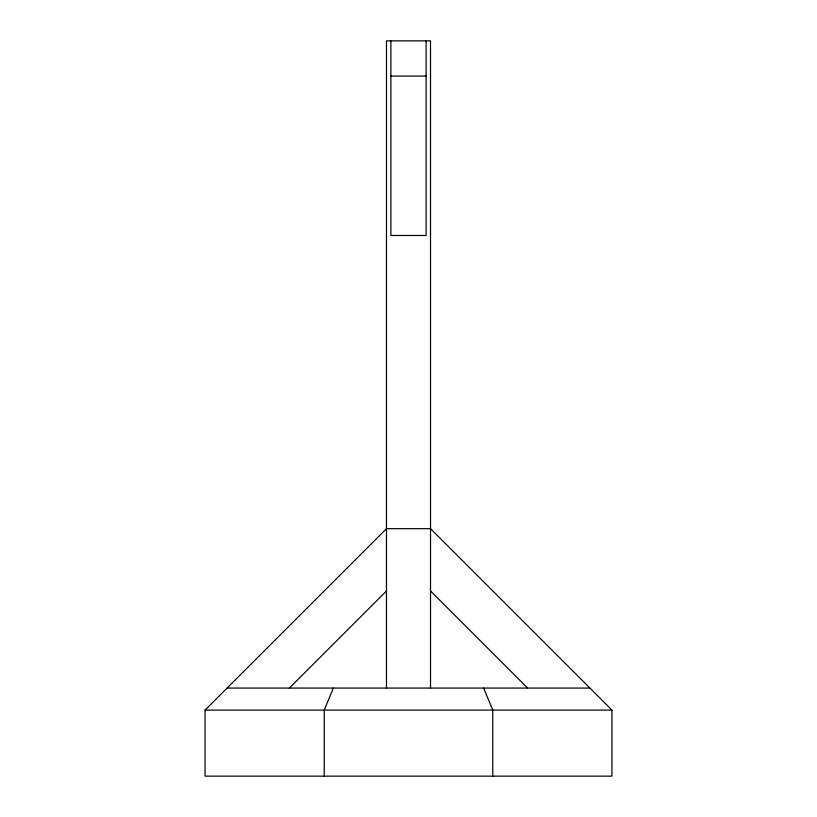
<?xml version="1.0" encoding="UTF-8"?>
<svg xmlns="http://www.w3.org/2000/svg" width="817" height="817" viewBox="0 0 817 817"><rect width="100%" height="100%" fill="white"/><g stroke="black" fill="none" stroke-linecap="round" stroke-linejoin="round"><path stroke-width="1.23" d="M333.356 688.067L324.237 710.096L324.237 776.15M205.067 710.096L386.482 528.681L430.518 528.681L611.933 710.096L611.933 776.15L205.067 776.15L205.067 710.096L611.933 710.096M289.371 688.067L386.482 590.957M390.883 76.083L426.117 76.083M227.085 688.067L589.915 688.067M430.518 590.957L527.629 688.067M483.644 688.067L492.763 710.096L492.763 776.15M430.518 688.067L430.518 40.85L386.482 40.85L386.482 688.067M426.117 40.85L426.117 235.48L390.883 235.48L390.883 40.85"/></g></svg>
